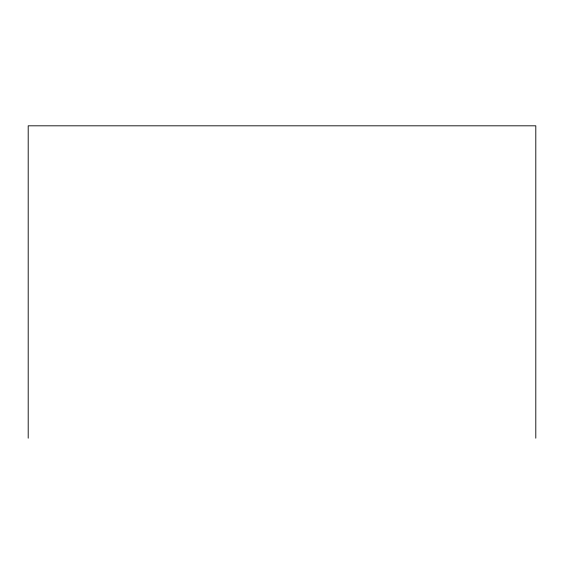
<?xml version="1.0" encoding="UTF-8"?>
<svg xmlns="http://www.w3.org/2000/svg" width="564" height="564" viewBox="0 0 564 564"><rect width="100%" height="100%" fill="white"/><g stroke="black" fill="none" stroke-linecap="round" stroke-linejoin="round"><path stroke-width="0.85" d="M535.8 438.186L535.8 125.814L28.2 125.814L28.2 438.186"/></g></svg>
